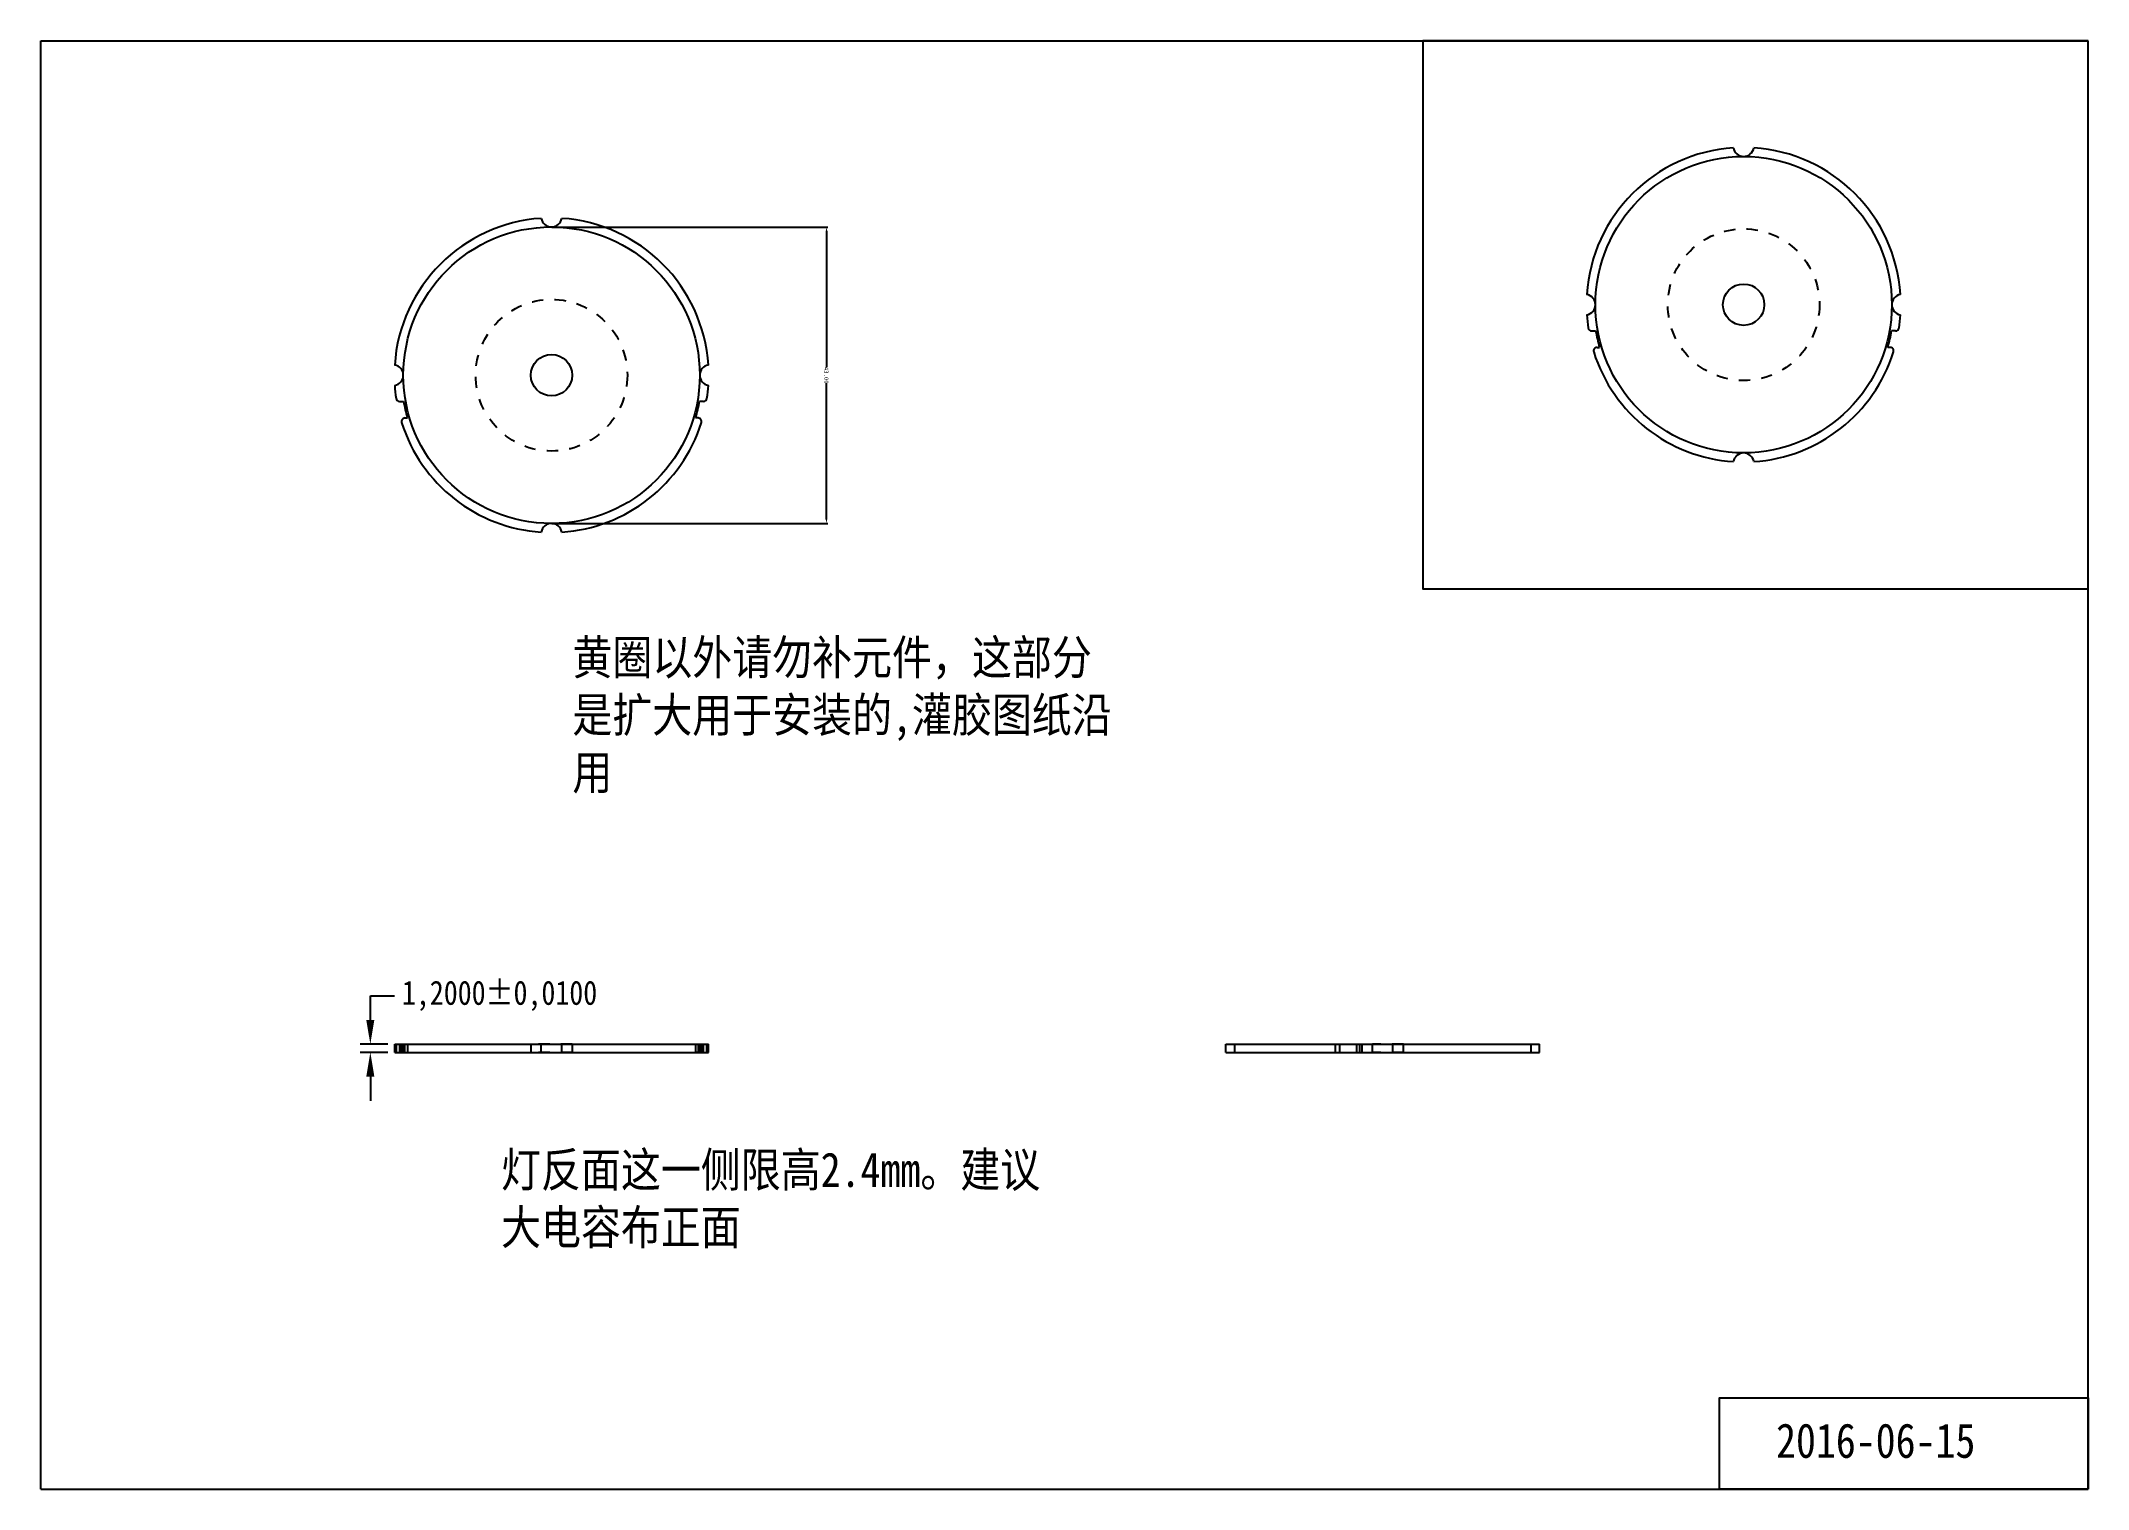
# Model space of a CAD drawing. Header units: millimetres. Extents: x 0 to 297, y 0 to 210.
import ezdxf

# ---------------------------------------------------------------- set-up
doc = ezdxf.new("R2010")
doc.units = ezdxf.units.MM
doc.header["$LTSCALE"] = 16.335
doc.header["$PDMODE"] = 3
doc.header["$PDSIZE"] = 8
doc.linetypes.add('HIDDEN', pattern=[0.2, 0.1, -0.1])
doc.layers.get('0').update_dxf_attribs({"linetype": 'CONTINUOUS'})
doc.layers.get('Defpoints').update_dxf_attribs({"linetype": 'CONTINUOUS'})
for name, color, linetype in [('02___PRT_ALL_AXES', 7, 'CONTINUOUS'), ('DEFAULT_2', 8, 'HIDDEN'), ('MiniCADViewLayer', 1, 'CONTINUOUS')]:
    doc.layers.add(name, color=color, linetype=linetype)
doc.styles.get("Standard").update_dxf_attribs({"font": 'txt', "width": 0.85})
doc.styles.add('txtstyle_1', font='simsun.ttc', dxfattribs={"height": 0.620618})
doc.dimstyles.get("Standard").update_dxf_attribs({"dimtxt": 3.5, "dimasz": 3.5, "dimexe": 1.5, "dimexo": 1, "dimtad": 1, "dimtxsty": 'Standard', "dimcen": 0.09, "dimadec": 0, "dimazin": 0, "dimtol": 1, "dimtp": 0.01, "dimtm": 0.01, "dimtfac": 1, "dimtofl": 0, "dimtmove": 0, "dimatfit": 3, "dimfxl": 0, "dimtolj": 1, "dimarcsym": 0})

# ---------------------------------------------------------------- blocks, each defined once
blk = doc.blocks.new('*D0')
at = {"color": 0, "lineweight": -2}
for p, q in [((47.79, 68.02), (47.79, 71.52)), ((47.79, 71.52), (51.29, 71.52)), ((50.32, 64.52), (46.29, 64.52)), ((50.32, 63.32), (46.29, 63.32)), ((47.79, 59.82), (47.79, 56.32))]:
    blk.add_line(p, q, dxfattribs=at)
at = {"color": 0}
for points in [[(47.2, 68.02), (48.37, 68.02), (47.79, 64.52)], [(47.2, 59.82), (48.37, 59.82), (47.79, 63.32)]]:
    blk.add_solid(points, dxfattribs=at)
at = {"layer": 'Defpoints', "color": 0}
for p in [(47.79, 64.52), (51.32, 64.52), (51.32, 63.32)]:
    blk.add_point(p, dxfattribs=at)
at = {"color": 0, "insert": (66.54, 71.52), "char_height": 3.5, "attachment_point": 5}
blk.add_mtext('\\A1;1,2000±0,0100', dxfattribs=at)
blk = doc.blocks.new('*D1')
at = {"layer": 'Defpoints', "color": 0}
for p in [(74.08, 183.02), (74.08, 140.02), (113.96, 140.02)]:
    blk.add_point(p, dxfattribs=at)
at = {"layer": 'MiniCADViewLayer', "color": 0, "linetype": 'Continuous', "lineweight": -2}
for p, q in [((74.14, 183.02), (114.14, 183.02)), ((113.96, 182.47), (113.96, 162.69)), ((113.96, 140.58), (113.96, 160.36)), ((74.14, 140.02), (114.14, 140.02))]:
    blk.add_line(p, q, dxfattribs=at)
at = {"layer": 'MiniCADViewLayer', "color": 0}
for points in [[(114.05, 182.47), (113.87, 182.47), (113.96, 183.02)], [(113.87, 140.58), (114.05, 140.58), (113.96, 140.02)]]:
    blk.add_solid(points, dxfattribs=at)
at = {"layer": 'MiniCADViewLayer', "color": 30, "insert": (113.96, 161.52), "char_height": 0.621, "attachment_point": 5, "rotation": 270, "style": 'txtstyle_1'}
blk.add_mtext('\\A1;43.00', dxfattribs=at)

msp = doc.modelspace()

# ---------------------------------------------------------------- linework, layer by layer
at = {"color": 7, "linetype": 'Continuous'}
for p, q in [((0, 0), (0, 210)), ((0, 210), (297, 210)), ((297, 0), (297, 210)), ((224.9737, 167.95257), (225.56192, 167.95257)), ((269.08265, 167.95257), (268.49443, 167.95257)), ((225.75848, 165.55257), (226.12841, 165.55257)), ((268.29787, 165.55257), (267.92793, 165.55257)), ((52.02106, 157.72491), (52.60929, 157.72491)), ((96.13002, 157.72491), (95.54179, 157.72491)), ((52.80584, 155.32491), (53.17578, 155.32491)), ((95.34524, 155.32491), (94.9753, 155.32491)), ((171.91005, 64.52442), (193.18266, 64.52442)), ((171.91005, 63.32442), (193.18266, 63.32442)), ((187.81178, 63.32442), (187.81178, 64.52442)), ((188.46201, 63.32442), (188.46201, 64.52442)), ((190.86201, 64.52442), (190.86201, 63.32442)), ((191.28802, 64.52442), (191.28802, 63.32442)), ((0, 0), (297, 0))]:
    msp.add_line(p, q, dxfattribs=at)
for points in [[(297, 210), (200.50811, 210), (200.50811, 130.54094), (297, 130.54094)], [(297, 0), (243.51824, 0), (243.51824, 13.24327), (297, 13.24327)]]:
    msp.add_lwpolyline(points, close=True)
at = {"color": 2}
for centre in [(247.02817, 171.75257), (74.07554, 161.52491)]:
    msp.add_circle(centre, 21.5, dxfattribs=at)
at = {"color": 7, "linetype": 'Continuous'}
for centre in [(247.02817, 171.75257), (74.07554, 161.52491)]:
    msp.add_circle(centre, 3, dxfattribs=at)
for centre, radius, start, end in [((247.02817, 171.75257), 22.8, 183.720178, 188.5100022), ((247.02817, 171.75257), 22.8, 351.4899978, 356.279822), ((224.9737, 168.45257), 0.5, 188.5100022, 270), ((247.02817, 171.75257), 21.8, 190.038619, 196.5232064), ((247.02817, 171.75257), 21.8, 343.4767936, 349.961381), ((269.08265, 168.45257), 0.5, 270, 351.4899978), ((225.75848, 165.05257), 0.5, 90, 197.4845389), ((247.02817, 171.75257), 22.8, 197.4845389, 266.279822), ((247.02817, 171.75257), 22.8, 273.720178, 342.5154611), ((268.29787, 165.05257), 0.5, 342.5154611, 90), ((74.07554, 161.52491), 22.8, 183.720178, 188.5100022), ((52.02106, 158.22491), 0.5, 188.5100022, 270), ((74.07554, 161.52491), 21.8, 190.038619, 196.5232064), ((74.07554, 161.52491), 21.8, 343.4767936, 349.961381), ((96.13002, 158.22491), 0.5, 270, 351.4899978), ((74.07554, 161.52491), 22.8, 351.4899978, 356.279822), ((52.80584, 154.82491), 0.5, 90, 197.4845389), ((74.07554, 161.52491), 22.8, 197.4845389, 266.279822), ((74.07554, 161.52491), 22.8, 273.720178, 342.5154611), ((95.34524, 154.82491), 0.5, 342.5154611, 90)]:
    msp.add_arc(centre, radius, start, end, dxfattribs=at)
at = {"layer": '02___PRT_ALL_AXES', "color": 7, "linetype": 'Continuous'}
for p, q in [((51.32358, 63.32442), (51.32358, 64.52442)), ((51.32358, 64.52442), (96.8275, 64.52442)), ((51.32358, 63.32442), (96.8275, 63.32442)), ((72.59619, 63.32442), (72.59619, 64.52442)), ((75.55489, 63.32442), (75.55489, 64.52442)), ((96.8275, 63.32442), (96.8275, 64.52442)), ((171.91005, 63.32442), (171.91005, 64.52442)), ((193.18266, 64.52442), (217.41396, 64.52442)), ((193.18266, 63.32442), (193.18266, 64.52442)), ((193.18266, 63.32442), (217.41396, 63.32442)), ((196.14136, 63.32442), (196.14136, 64.52442)), ((217.41396, 63.32442), (217.41396, 64.52442))]:
    msp.add_line(p, q, dxfattribs=at)
at = {"layer": '02___PRT_ALL_AXES', "color": 8, "linetype": 'HIDDEN'}
for p, q in [((52.57554, 64.52442), (52.57554, 63.32442)), ((95.57554, 64.52442), (95.57554, 63.32442)), ((171.91005, 64.52442), (173.16186, 64.52442)), ((171.91005, 63.32442), (173.16186, 63.32442)), ((173.16201, 64.52442), (173.16201, 63.32442)), ((216.16201, 64.52442), (216.16201, 63.32442))]:
    msp.add_line(p, q, dxfattribs=at)
for centre in [(247.02817, 171.75257), (74.07554, 161.52491)]:
    msp.add_circle(centre, 11, dxfattribs=at)
at = {"layer": '02___PRT_ALL_AXES', "color": 7, "linetype": 'Continuous'}
for centre, radius, start, end in [((247.02817, 171.75257), 22.8, 93.720178, 176.279822), ((247.02817, 194.75257), 1.5, 189.5182829, 350.4817171), ((247.02817, 171.75257), 22.8, 3.720178, 86.279822), ((74.07554, 161.52491), 22.8, 93.720178, 176.279822), ((74.07554, 184.52491), 1.5, 189.5182829, 350.4817171), ((74.07554, 161.52491), 22.8, 3.720178, 86.279822), ((224.02817, 171.75257), 1.5, 279.5182829, 80.4817171), ((270.02817, 171.75257), 1.5, 99.5182829, 260.4817171), ((51.07554, 161.52491), 1.5, 279.5182829, 80.4817171), ((97.07554, 161.52491), 1.5, 99.5182829, 260.4817171), ((247.02817, 148.75257), 1.5, 9.5182829, 170.4817171), ((74.07554, 138.52491), 1.5, 9.5182829, 170.4817171)]:
    msp.add_arc(centre, radius, start, end, dxfattribs=at)
at = {"layer": 'DEFAULT_2', "color": 8, "linetype": 'HIDDEN'}
for p, q in [((51.52657, 64.52442), (51.52657, 63.32442)), ((52.02106, 64.52442), (52.02106, 63.32442)), ((52.30584, 63.32442), (52.30584, 64.52442)), ((52.30584, 64.52442), (53.17578, 64.52442)), ((52.30584, 63.32442), (53.17578, 63.32442)), ((52.32894, 63.32442), (52.32894, 64.52442)), ((52.60929, 64.52442), (52.60929, 63.32442)), ((52.80584, 63.32442), (52.80584, 64.52442)), ((53.17578, 64.52442), (53.17578, 63.32442)), ((77.07554, 64.52442), (71.07554, 64.52442)), ((71.07554, 64.52442), (71.07554, 63.32442)), ((77.07554, 63.32442), (71.07554, 63.32442)), ((77.07554, 64.52442), (77.07554, 63.32442)), ((94.9753, 64.52442), (95.84524, 64.52442)), ((94.9753, 64.52442), (94.9753, 63.32442)), ((95.84524, 63.32442), (94.9753, 63.32442)), ((95.34524, 64.52442), (95.34524, 63.32442)), ((95.54179, 64.52442), (95.54179, 63.32442)), ((95.82214, 64.52442), (95.82214, 63.32442)), ((95.84524, 64.52442), (95.84524, 63.32442)), ((96.13002, 63.32442), (96.13002, 64.52442)), ((96.62451, 63.32442), (96.62451, 64.52442)), ((191.66201, 63.32442), (191.66201, 64.52442)), ((197.66201, 64.52442), (193.18266, 64.52442)), ((197.66201, 63.32442), (193.18266, 63.32442)), ((197.66201, 63.32442), (197.66201, 64.52442))]:
    msp.add_line(p, q, dxfattribs=at)

# ---------------------------------------------------------------- texts
at = {"char_height": 5, "width": 78.3987786, "attachment_point": 1}
for s, insert in [('{\\fSimSun|b0|i0|c134|p2;黄圈以外请勿补元件，这部分是扩大用于安装的,\\C1;灌胶图纸沿用}', (77.10029, 123.11376)), ('{\\fSimSun|b0|i0|c134|p2;灯反面这一侧限高2.4mm。建议大电容布正面}', (66.75182, 48.80814)), ('{\\fSimSun|b0|i0|c0|p2;201\\fSimSun|b0|i0|c134|p2;6-06-15}', (251.73571, 9.5266))]:
    msp.add_mtext(s, dxfattribs=dict(at, insert=insert))

# ---------------------------------------------------------------- dimensions: what is measured, and where the dimension line sits
dim = msp.add_linear_dim(base=(47.78802, 64.52442), p1=(51.32358, 63.32442), p2=(51.32358, 64.52442), angle=90, dimstyle='Standard', override={"dimtad": 0, "dimtih": 1, "dimtoh": 1, "dimdec": 4, "dimzin": 0, "dimcen": 2.673, "dimtdec": 4, "dimtzin": 0})
dim.commit()
dim.dimension.update_dxf_attribs({"geometry": '*D0', "text_midpoint": (66.5401, 71.52442)})
at = {"layer": 'MiniCADViewLayer', "color": 1}
dim = msp.add_aligned_dim(p1=(74.07554, 183.02491), p2=(74.07554, 140.02491), distance=39.88482, dimstyle='Standard', override={"dimtxt": 0.18, "dimasz": 0.558556, "dimexe": 0.18, "dimexo": 0.0625, "dimgap": 0.09, "dimtad": 0, "dimtih": 1, "dimtoh": 1, "dimzin": 0, "dimdsep": 46, "dimtxsty": 'txtstyle_1', "dimsah": 1, "dimclrt": 30, "dimtol": 0, "dimtp": 0, "dimtm": 0, "dimtdec": 4, "dimtzin": 0}, dxfattribs=at)
dim.commit()
dim.dimension.update_dxf_attribs({"geometry": '*D1', "text_midpoint": (113.96036, 161.52491), "text_rotation": 270})

doc.saveas('drawing.dxf')
